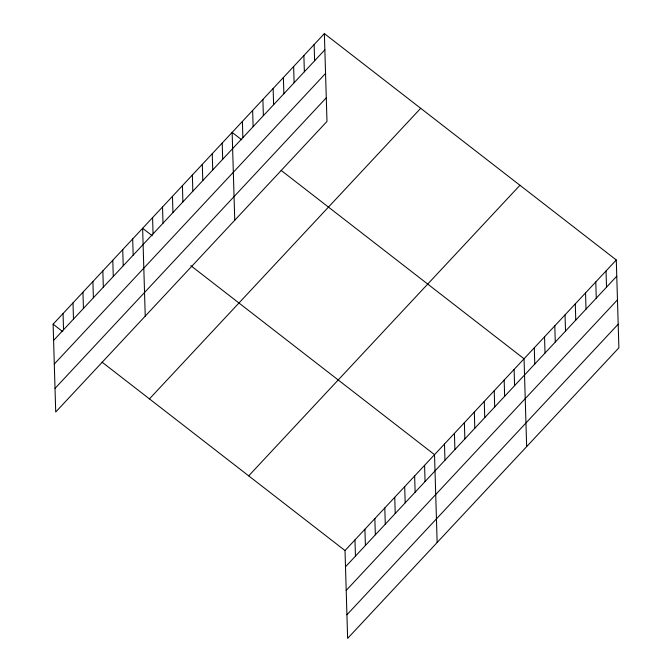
<?xml version="1.0" encoding="UTF-8"?>
<svg xmlns="http://www.w3.org/2000/svg" width="672" height="672" viewBox="0 0 672 672"><rect width="100%" height="100%" fill="white"/><g stroke="black" fill="none" stroke-linecap="round" stroke-linejoin="round"><path stroke-width="1.01" d="M324.374 33.6L326.978 121.439L55.717 412.02L53.113 324.181L324.374 33.6L616.283 259.98L618.887 347.819L347.626 638.4L345.022 550.561L616.283 259.98M53.592 340.41L324.853 49.82M54.298 364.039L325.559 73.458M55.02 388.391L326.281 97.801M149.444 398.891L420.706 108.301M248.69 475.86L519.952 185.27M345.5 566.79L616.762 276.2M346.206 590.419L617.467 299.838M346.928 614.771L618.19 324.181M241.777 139.868L232.142 132.401L234.755 220.231M281.114 170.377L524.051 358.781L526.655 446.611M152.258 235.763L142.632 228.295L145.236 316.126M190.789 265.642L434.532 454.667L437.144 542.506M53.113 324.181L62.748 331.657M102.077 362.158L345.022 550.561M606.035 270.959L606.514 287.179M595.787 281.938L596.266 298.158M585.539 292.908L586.018 309.137M575.291 303.887L575.77 320.116M565.043 314.866L565.522 331.094M554.795 325.844L555.274 342.065M544.547 336.823L545.026 353.044M534.299 347.802L534.778 364.022M514.105 369.432L514.584 385.652M504.16 380.083L504.638 396.312M494.214 390.743L494.693 406.963M484.268 401.394L484.747 417.623M474.323 412.054L474.802 428.274M464.377 422.705L464.856 438.934M454.432 433.364L454.91 449.585M444.486 444.016L444.965 460.236M424.586 465.326L425.074 481.547M414.641 475.978L415.128 492.206M404.695 486.637L405.182 502.858M394.75 497.288L395.228 513.517M384.804 507.948L385.283 524.168M374.858 518.599L375.337 534.82M364.913 529.25L365.392 545.479M354.967 539.91L355.446 556.13M314.126 44.579L314.605 60.799M303.878 55.558L304.357 71.778M293.63 66.536L294.109 82.757M283.382 77.507L283.861 93.736M273.134 88.486L273.613 104.714M262.886 99.464L263.365 115.693M252.638 110.443L253.126 126.672M242.39 121.422L242.878 137.642M222.197 143.052L222.684 159.281M212.251 153.712L212.73 169.932M202.306 164.363L202.784 180.592M192.36 175.014L192.839 191.243M182.414 185.674L182.893 201.894M172.469 196.325L172.948 212.554M162.523 206.984L163.002 223.205M152.578 217.636L153.056 233.864M132.686 238.946L133.165 255.175M122.732 249.598L123.22 265.826M112.787 260.257L113.274 276.478M102.841 270.908L103.328 287.137M92.896 281.568L93.383 297.788M82.95 292.219L83.429 308.448M73.004 302.879L73.483 319.099M63.059 313.53L63.538 329.759"/></g></svg>
